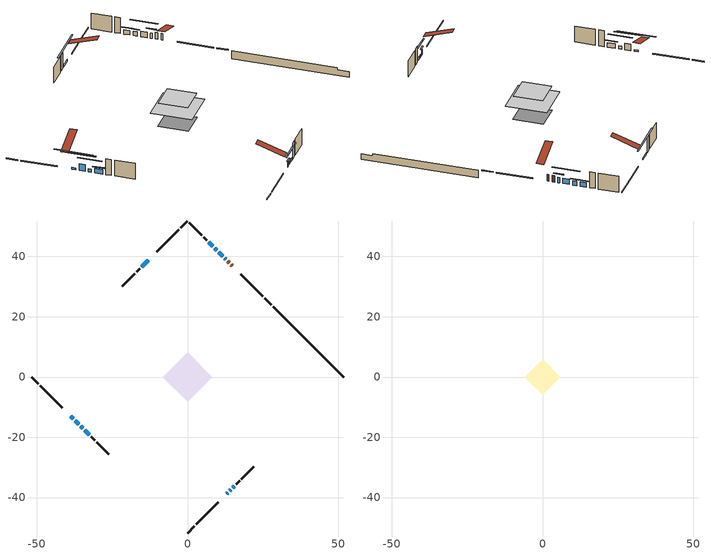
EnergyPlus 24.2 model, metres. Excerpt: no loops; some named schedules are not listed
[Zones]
conditioned space
 floor adiabatic (AdiabaticFloorConstruction): -8.23,0 0,8.23 8.23,0 0,-8.23 z3.05
 floor foundation (Slab1 construction): -5.82,0.22 -0.22,5.82 5.82,-0.22 0.22,-5.82 z-1.77
 wall outside (RimJoist1 construction): 0,-51.78 2.3,-49.49 / -51.78,0 -49.49,-2.3 / 0,51.78 -2.3,49.49 / 27.86,23.92 25.57,26.22 z0.61:0.91
 wall outside (RimJoist2 construction): 2.95,-48.83 10.2,-41.58 / -48.83,-2.95 -41.58,-10.2 / -2.95,48.83 -10.2,41.58 / 24.91,26.87 17.66,34.12 z0.61:0.91
 wall outside (AdiabaticWallConstruction 1): 14.86,36.92 14.51,37.27 / 13.85,37.93 13.37,38.41 z0.61:2.64
 wall outside (AdiabaticWallConstruction): 12.72,39.06 12.37,39.41 z0.61:2.21; 13,-38.78 13.4,-38.38 z0.61:2.14; -38.78,-13 -37.95,-13.83 / -13,38.78 -15.16,36.62 z0.61:1.14; 11.72,40.06 10.42,41.36 z0.61:2.24; 14.05,-37.73 14.4,-37.38 z0.61:1.43; -37.3,-14.49 -36.07,-15.71 z0.61:2.67; -35.42,-16.36 -34.84,-16.94 / 15.05,-36.73 15.52,-36.26 z0.61:1.53; 9.77,42.01 8.98,42.8 / 8.32,43.46 7.1,44.68 / -34.19,-17.6 -32.6,-19.18 z0.61:1.98
 wall outside (Wall1 construction): 16.18,-35.6 17.27,-34.52 / -31.95,-19.84 -30.86,-20.92 / -15.82,35.97 -16.9,34.88 / 6.44,45.34 5.35,46.43 z0.61:5.49
 wall outside (Wall2 construction): 17.92,-33.86 21.96,-29.82 / -30.2,-21.58 -26.16,-25.62 / -17.56,34.22 -21.6,30.18 / 4.7,47.09 0.66,51.12 z0.61:5.49
 wall foundation (FoundationWall1 construction): 28.52,23.26,-1.77 28.52,23.26,0.61 49.46,2.33,0.61 49.46,2.33,-0.07 51.78,0,-0.07 51.78,0,-1.77
 window (WindowConstruction 8): 12.72,39.07 12.38,39.41 z0.61:2.21
 window (WindowConstruction 7): 13,-38.78 13.4,-38.38 z0.61:2.13
 window (WindowConstruction 10): -38.78,-13 -37.95,-13.83 z0.61:1.14
 window (WindowConstruction 11): -13,38.78 -15.16,36.62 z0.61:1.14
 window (WindowConstruction): 11.72,40.06 10.43,41.36 z0.61:2.23
 window (WindowConstruction 9): 14.05,-37.73 14.4,-37.39 z0.61:1.42
 window (WindowConstruction 1): -37.3,-14.49 -36.07,-15.71 z0.61:2.67
 window (WindowConstruction 2): -35.42,-16.36 -34.84,-16.94 z0.61:1.52
 window (WindowConstruction 3): 15.05,-36.73 15.52,-36.26 z0.61:1.52
 window (WindowConstruction 4): 9.77,42.01 8.98,42.8 z0.61:1.98
 window (WindowConstruction 5): 8.32,43.46 7.1,44.68 z0.61:1.98
 window (WindowConstruction 6): -34.18,-17.6 -32.6,-19.18 z0.61:1.98
 door (Door): 14.86,36.92 14.51,37.27 z0.61:2.64
 door (Door 1): 13.85,37.93 13.37,38.41 z0.61:2.64
 ceiling adiabatic (AdiabaticFloorConstruction): 0,-8.23 8.23,0 0,8.23 -8.23,0 z3.05
attic - vented
 floor to conditioned space (Floor1 construction Reversed): -5.82,0 0,5.82 5.82,0 0,-5.82 z5.49
 roof outside (Roof1 construction): 12.35,-39.43,5.49 6.68,-33.77,8.16 5.19,-35.26,8.16 10.85,-40.93,5.49; -39.43,-12.35,5.49 -33.77,-6.68,8.16 -35.26,-5.19,8.16 -40.93,-10.85,5.49; -12.35,39.43,5.49 -6.68,33.77,8.16 -5.19,35.26,8.16 -10.85,40.93,5.49; 15.51,36.27,5.49 9.85,30.6,8.16 11.34,29.11,8.16 17.01,34.77,5.49
shading: 11.51,40.27 13.58,38.2 13.79,38.41 11.72,40.48 z3.43; 13.83,-37.95 12.57,-39.21 12.78,-39.42 14.04,-38.16 z2.74; -34.5,-17.28 -42.23,-9.55 -42.44,-9.76 -34.71,-17.49 z6.02; -18.61,33.17 -9.55,42.23 -9.76,42.44 -18.82,33.38 z6.02; 8.27,43.51 13.88,37.91 14.09,38.12 8.48,43.72 z5.29; 16.55,-35.23 11.9,-39.88 12.11,-40.1 16.76,-35.44 z4.47; -33.92,-17.87 -39.45,-12.33 -39.66,-12.54 -34.13,-18.08 z5.72; -32.68,-19.1 -37.57,-14.21 -37.79,-14.42 -32.9,-19.31 z4.58; 17.68,-34.1 12.9,-38.89 13.11,-39.1 17.89,-34.32 z4.58; 8.55,43.24 10.2,41.58 10.41,41.79 8.76,43.45 z2.59; 6.67,45.11 8.75,43.03 8.96,43.24 6.88,45.33 z2.59; -32.17,-19.61 -34.62,-17.17 -34.83,-17.38 -32.38,-19.82 z2.59
[Building]
Building 1: Terrain=Suburbs
[Site:Location]
Quebec Intl AP_QC: Latitude {deg}=46.8; Longitude {deg}=-71.38; Time Zone {hr}=-5; Elevation {m}=74; Keep Site Location Information=Yes
[Site:GroundTemperature:Shallow]
0.0108218, -2.24938, -2.43038, -1.3578, 2.94801, 7.23376, 10.9493, 13.303, 13.5029, 11.5886, 7.96783, 3.81355
[Site:WaterMainsTemperature]
Calculation Method=Schedule; Temperature Schedule=mains temperature schedule
[Material] Roughness=Rough; Thermal Absorptance=0.9
Name | Thickness {m} | Conductivity {W/m-K} | Density {kg/m3} | Specific Heat {J/kg-K} | Solar Absorptance | Visible Absorptance
asphalt or fiberglass shingles | 0.00635 | 0.162714 | 1121.4 | 1465.45 | 0.4 | 0.4
ceiling loosefill ins | 0.254 | 0.0480833 | 16.02 | 1046.75 | 0.7 | 0.7
ceiling stud and cavity | 0.1397 | 0.078474 | 65.682 | 1177.47 | 0.7 | 0.7
concrete 4.0 in. | 0.1016 | 1.803125 | 2242.8 | 837.4 | 0.7 | 0.7
concrete 8.0 in. | 0.2032 | 1.803125 | 2242.8 | 837.4 | 0.7 | 0.7
door material | 0.04445 | 0.053851 | 512.64 | 1214.23 | 0.7 | 0.7
exterior vertical ins | 0.0536725 | 0.029427 | 32.04 | 1214.23 | 0.7 | 0.7
floor covering | 0.0127 | 0.0433444 | 54.468 | 1339.84 | 0.6 | 0.6
floor rigid ins; wall rigid ins 1 | 0.512978 | 0.029427 | 32.04 | 1214.23 | 0.7 | 0.7
floor stud and cavity | 0.1397 | 1.75129 | 37.0049 | 1207.88 | 0.7 | 0.7
furniture material conditioned space 1 | 0.1524 | 0.115458 | 640.8 | 1214.23 | 0.6 | 0.6
gypsum board | 0.0127 | 0.160291 | 801 | 837.4 | 0.6 | 0.6
gypsum board 1 | 0.0127 | 0.160291 | 801 | 837.4 | 0.7 | 0.7
osb sheathing 0.5 in. | 0.0127 | 0.115458 | 512.64 | 1214.23 | 0.7 | 0.7
osb sheathing 0.75 in. | 0.01905 | 0.115458 | 512.64 | 1214.23 | 0.7 | 0.7
osb sheathing 2.0 in. | 0.0508 | 0.115458 | 512.64 | 1214.23 | 0.7 | 0.7
rim joist rigid ins; wall rigid ins | 0.051816 | 0.029427 | 32.04 | 1214.23 | 0.7 | 0.7
rim joist stud and cavity | 0.0508 | 0.0374393 | 125.044 | 1163.47 | 0.6 | 0.6
rim joist stud and cavity 1 | 0.0508 | 0.0438064 | 125.044 | 1163.47 | 0.6 | 0.6
slab rigid ins | 0.0259096 | 0.029427 | 32.04 | 1214.23 | 0.7 | 0.7
wall stud and cavity | 0.1397 | 0.120028 | 139.0536 | 1170.24 | 0.7 | 0.7
wall stud and cavity 1 | 0.1397 | 0.140175 | 139.0536 | 1170.24 | 0.7 | 0.7
wall stud and cavity 2 | 0.0889 | 0.380278 | 52.3479 | 1209.89 | 0.7 | 0.7
wall stud and cavity 3 | 0.0889 | 0.391764 | 83.0341 | 1211.67 | 0.7 | 0.7
wood siding | 0.0254 | 0.102417 | 544.68 | 1172.36 | 0.4 | 0.4
wood siding 1; wood siding 2; wood siding 3 | 0.0254 | 0.102417 | 544.68 | 1172.36 | 0.7 | 0.7
[WindowMaterial:SimpleGlazingSystem]
Name | U-Factor {W/m2-K} | Solar Heat Gain Coefficient
WindowMaterial | 2.90373 | 0.65
WindowMaterial 1 | 1.80447 | 0.31
WindowMaterial 10 | 3.01842 | 0.49
WindowMaterial 2 | 2.97414 | 0.54
WindowMaterial 3 | 2.989467 | 0.52
WindowMaterial 4 | 2.93382 | 0.6
WindowMaterial 5 | 2.91338 | 0.63
WindowMaterial 6 | 2.99117 | 0.53
WindowMaterial 7 | 2.986628 | 0.61
WindowMaterial 8 | 1.77778 | 0.38
WindowMaterial 9 | 3.03035 | 0.47
[Construction]
AdiabaticFloorConstruction: floor stud and cavity, floor rigid ins, osb sheathing 0.75 in., floor covering
AdiabaticWallConstruction: wood siding 2, wall rigid ins 1, wall stud and cavity 2, gypsum board
AdiabaticWallConstruction 1: wood siding 3, wall rigid ins 1, wall stud and cavity 2, gypsum board
Door; Door 1: door material
Floor1 construction Reversed: gypsum board, ceiling stud and cavity, ceiling loosefill ins
FoundationWall1 construction: concrete 8.0 in., gypsum board 1
furniture construction conditioned space 1: furniture material conditioned space 1
PartitionWallConstruction: gypsum board, wall stud and cavity 3, gypsum board
RimJoist1 construction: wood siding 1, rim joist rigid ins, osb sheathing 2.0 in., rim joist stud and cavity
RimJoist2 construction: wood siding 1, rim joist rigid ins, osb sheathing 2.0 in., rim joist stud and cavity 1
Roof1 construction: asphalt or fiberglass shingles
Slab1 construction: slab rigid ins, concrete 4.0 in.
Wall1 construction: wood siding, wall rigid ins, osb sheathing 0.5 in., wall stud and cavity, gypsum board
Wall2 construction: wood siding, wall rigid ins, osb sheathing 0.5 in., wall stud and cavity 1, gypsum board
WindowConstruction: WindowMaterial
WindowConstruction 1: WindowMaterial 1
WindowConstruction 10: WindowMaterial 9
WindowConstruction 11: WindowMaterial 10
WindowConstruction 2: WindowMaterial 2
WindowConstruction 3: WindowMaterial 3
WindowConstruction 4; WindowConstruction 6: WindowMaterial 4
WindowConstruction 5: WindowMaterial 5
WindowConstruction 7: WindowMaterial 6
WindowConstruction 8: WindowMaterial 7
WindowConstruction 9: WindowMaterial 8
[Zone] Multiplier=1; Part of Total Floor Area=Yes
Name | Volume {m3}
attic - vented | 29.3128
conditioned space | 541.8
[Space]
Name | Zone | Volume {m3}
attic - vented 1 | attic - vented | 29.3128
conditioned space 1 | conditioned space | 541.8
[ZoneInfiltration:EffectiveLeakageArea]
infil attic - vented 1: Zone or Space=attic - vented 1; Schedule=Always On Discrete; Effective Air Leakage Area {cm2}=2497.11; Stack Coefficient=0.000185666; Wind Coefficient=9.20633e-06
[ZoneMixing]
whole house fan mix: Zone or Space=attic - vented; Schedule=Always On Continuous; Design Flow Rate Calculation Method=Flow/Zone; Design Flow Rate {m3/s}=0; Source Zone or Space=conditioned space
[SurfaceProperty:ExposedFoundationPerimeter]
Slab1: Exposed Perimeter Calculation Method=TotalExposedPerimeter; Total Exposed Perimeter {m}=32.9
[InternalMass] Zone or ZoneList=conditioned space; Space or SpaceList=conditioned space 1
Name | Construction | Surface Area {m2}
furniture mass conditioned space 1 | furniture construction conditioned space 1 | 81.1601
partition wall mass | PartitionWallConstruction | 202.9
[Lights]
interior lighting: Zone or ZoneList or Space or SpaceList=conditioned space 1; Schedule=interior lighting schedule; Design Level Calculation Method=LightingLevel; Lighting Level {W}=343.2; Return Air Fraction=0; Fraction Radiant=0.6; Fraction Visible=0.2; Fraction Replaceable=1
[People]
occupants: Zone or ZoneList or Space or SpaceList=conditioned space 1; Number of People Schedule=occupants schedule; Number of People Calculation Method=People; Number of People=3; Fraction Radiant=0.314171; Sensible Heat Fraction=0.56303; Activity Level Schedule=occupants activity schedule; Carbon Dioxide Generation Rate {m3/s-W}=0; Enable ASHRAE 55 Comfort Warnings=No; Mean Radiant Temperature Calculation Type=EnclosureAveraged
[ElectricEquipment] Zone or ZoneList or Space or SpaceList=conditioned space 1; Design Level Calculation Method=EquipmentLevel
Name | Schedule | Design Level {W} | Fraction Latent | Fraction Radiant | Fraction Lost
clothes dryer | clothes dryer schedule | 140.772 | 0.015 | 0.081 | 0.85
clothes washer | clothes washer schedule | 32.1985 | 0.03 | 0.162 | 0.7
cooking range | cooking range schedule | 215.147 | 0.08 | 0.432 | 0.2
dishwasher | dishwasher schedule | 66.8632 | 0.3 | 0.18 | 0.4
fridge | fridge schedule | 72.9452 | 0 | 0.6 | 0
mech vent bath fan 0 | mech vent bath fan 0 schedule | 25.1 | 0 | 0 | 1
mech vent bath fan 1 | mech vent bath fan 1 schedule | 25.1 | 0 | 0 | 1
mech vent house fan | mech vent house fan schedule | 19.9167 | 0 | 0 | 0.5
mech vent house fan cfis | mech vent house fan cfis schedule | 0 | 0 | 0 | 0
mech vent range fan 0 | mech vent range fan 0 schedule | 57 | 0 | 0 | 1
misc plug loads | misc plug loads schedule | 494.7 | 0.045 | 0.513 | 0.1
whole house fan | Always On Discrete | 0 | 0 | 0 | 1
[OtherEquipment] Zone or ZoneList or Space or SpaceList=conditioned space 1; Design Level Calculation Method=EquipmentLevel
Name | Fuel Type | Schedule | Design Level {W} | Fraction Latent | Fraction Radiant | Fraction Lost
clothes dryer 1 | Electricity | clothes dryer schedule | 0 | 0.015 | 0.081 | 0.85
cooking range 1 | Electricity | cooking range schedule | 0 | 0.08 | 0.432 | 0.2
general water use latent | None | general water use schedule | 62.594 | 1 | 0 | 0
general water use sensible | None | general water use schedule | -61.6891 | 0 | 0.6 | 0
mech vent house fan latent load | None | Always On Discrete | 0 | 1 | 0 | 0
mech vent house fan sensible load | None | Always On Discrete | 0 | 0 | 0 | 0
water heater energy adjustment1 | Electricity | Always On Discrete | 0.01 | 0 | 0 | 1
[ZoneInfiltration:DesignFlowRate] Zone or ZoneList or Space or SpaceList=conditioned space 1; Schedule=Always On Discrete; Design Flow Rate Calculation Method=Flow/Zone; Design Flow Rate {m3/s}=0
infil flow; natural vent flow; whole house fan flow
[ZoneControl:Thermostat]
conditioned space Thermostat: Zone or ZoneList=conditioned space; Control Type Schedule=conditioned space Thermostat Schedule; Control 1=conditioned space temperature setpoint; Temperature Difference Between Cutout And Setpoint {deltaC}=0
[ThermostatSetpoint:DualSetpoint]
conditioned space temperature setpoint: Heating Setpoint Temperature Schedule=heating setpoint; Cooling Setpoint Temperature Schedule=cooling setpoint
[Zone equipment]
conditioned space: electric baseboard
[Foundation:Kiva]
Foundation Kiva 1: Initial Indoor Air Temperature {C}=18; Wall Height Above Grade {m}=0.609996; Wall Depth Below Slab {m}=0.2032; Custom Block Material Name 1=exterior vertical ins; Custom Block Depth 1 {m}=2.38; Custom Block X Position 1 {m}=0.2159; Custom Block Z Position 1 {m}=0
[Foundation:Kiva:Settings]
Soil Conductivity {W/m-K}=0.849921; Soil Density {kg/m3}=1842.3; Soil Specific Heat {J/kg-K}=418.7; Ground Solar Absorptivity=0.9; Ground Thermal Absorptivity=0.9; Ground Surface Roughness {m}=0.03; Far-Field Width {m}=40; Deep-Ground Boundary Condition=ZeroFlux; Deep-Ground Depth {m}=40; Minimum Cell Dimension {m}=0.2; Maximum Cell Growth Coefficient=3; Simulation Timestep=Timestep
[Exterior:Lights]
exterior lighting: Schedule=exterior lighting schedule; Design Level {W}=75.6
[EnergyManagementSystem:Sensor] Output:Variable or Output:Meter Index Key=conditioned space
Name | Output:Variable or Output:Meter
conditioned_space_clg_unmet_s | Zone Cooling Setpoint Not Met Time
conditioned_space_htg_unmet_s | Zone Heating Setpoint Not Met Time
fridge_tin_s; tin_s; tin_s_1 | Zone Mean Air Temperature
tout_s | Zone Outdoor Air Drybulb Temperature
win_s | Zone Air Humidity Ratio
[Schedule:Constant]
Name | Hourly Value
Always On Continuous; mech vent house fan schedule; mech vent house fan cfis schedule; Always On Discrete | 1
occupants activity schedule | 117.228
fridge schedule | 0
[Schedule:Week:Daily]
interior lighting schedule Week Rule - Jan1-Jan27: interior lighting schedule day, interior lighting schedule day, interior lighting schedule day, interior lighting schedule day, interior lighting schedule day, interior lighting schedule day, interior lighting schedule day, interior lighting schedule default day, interior lighting schedule default day, interior lighting schedule default day, interior lighting schedule default day, interior lighting schedule default day
interior lighting schedule Week Rule - Jan28-Feb3: interior lighting schedule day, interior lighting schedule day, interior lighting schedule day, interior lighting schedule day, interior lighting schedule day 1, interior lighting schedule day 1, interior lighting schedule day 1, interior lighting schedule default day, interior lighting schedule default day, interior lighting schedule default day, interior lighting schedule default day, interior lighting schedule default day
interior lighting schedule Week Rule - Feb4-Feb24: interior lighting schedule day 1, interior lighting schedule day 1, interior lighting schedule day 1, interior lighting schedule day 1, interior lighting schedule day 1, interior lighting schedule day 1, interior lighting schedule day 1, interior lighting schedule default day, interior lighting schedule default day, interior lighting schedule default day, interior lighting schedule default day, interior lighting schedule default day
interior lighting schedule Week Rule - Feb25-Mar3: interior lighting schedule day 1, interior lighting schedule day 1, interior lighting schedule day 1, interior lighting schedule day 1, interior lighting schedule day 2, interior lighting schedule day 2, interior lighting schedule day 2, interior lighting schedule default day, interior lighting schedule default day, interior lighting schedule default day, interior lighting schedule default day, interior lighting schedule default day
interior lighting schedule Week Rule - Mar4-Mar31: interior lighting schedule day 2, interior lighting schedule day 2, interior lighting schedule day 2, interior lighting schedule day 2, interior lighting schedule day 2, interior lighting schedule day 2, interior lighting schedule day 2, interior lighting schedule default day, interior lighting schedule default day, interior lighting schedule default day, interior lighting schedule default day, interior lighting schedule default day
interior lighting schedule Week Rule - Apr1-Apr28: interior lighting schedule day 3, interior lighting schedule day 3, interior lighting schedule day 3, interior lighting schedule day 3, interior lighting schedule day 3, interior lighting schedule day 3, interior lighting schedule day 3, interior lighting schedule default day, interior lighting schedule default day, interior lighting schedule default day, interior lighting schedule default day, interior lighting schedule default day
interior lighting schedule Week Rule - Apr29-May5: interior lighting schedule day 3, interior lighting schedule day 3, interior lighting schedule day 4, interior lighting schedule day 4, interior lighting schedule day 4, interior lighting schedule day 4, interior lighting schedule day 4, interior lighting schedule default day, interior lighting schedule default day, interior lighting schedule default day, interior lighting schedule default day, interior lighting schedule default day
interior lighting schedule Week Rule - May6-May26: interior lighting schedule day 4, interior lighting schedule day 4, interior lighting schedule day 4, interior lighting schedule day 4, interior lighting schedule day 4, interior lighting schedule day 4, interior lighting schedule day 4, interior lighting schedule default day, interior lighting schedule default day, interior lighting schedule default day, interior lighting schedule default day, interior lighting schedule default day
interior lighting schedule Week Rule - May27-Jun2: interior lighting schedule day 4, interior lighting schedule day 4, interior lighting schedule day 4, interior lighting schedule day 4, interior lighting schedule day 4, interior lighting schedule day 5, interior lighting schedule day 5, interior lighting schedule default day, interior lighting schedule default day, interior lighting schedule default day, interior lighting schedule default day, interior lighting schedule default day
interior lighting schedule Week Rule - Jun3-Jun30: interior lighting schedule day 5, interior lighting schedule day 5, interior lighting schedule day 5, interior lighting schedule day 5, interior lighting schedule day 5, interior lighting schedule day 5, interior lighting schedule day 5, interior lighting schedule default day, interior lighting schedule default day, interior lighting schedule default day, interior lighting schedule default day, interior lighting schedule default day
interior lighting schedule Week Rule - Jul1-Jul28: interior lighting schedule day 6, interior lighting schedule day 6, interior lighting schedule day 6, interior lighting schedule day 6, interior lighting schedule day 6, interior lighting schedule day 6, interior lighting schedule day 6, interior lighting schedule default day, interior lighting schedule default day, interior lighting schedule default day, interior lighting schedule default day, interior lighting schedule default day
interior lighting schedule Week Rule - Jul29-Aug4: interior lighting schedule day 6, interior lighting schedule day 6, interior lighting schedule day 6, interior lighting schedule day 7, interior lighting schedule day 7, interior lighting schedule day 7, interior lighting schedule day 7, interior lighting schedule default day, interior lighting schedule default day, interior lighting schedule default day, interior lighting schedule default day, interior lighting schedule default day
interior lighting schedule Week Rule - Aug5-Aug25: interior lighting schedule day 7, interior lighting schedule day 7, interior lighting schedule day 7, interior lighting schedule day 7, interior lighting schedule day 7, interior lighting schedule day 7, interior lighting schedule day 7, interior lighting schedule default day, interior lighting schedule default day, interior lighting schedule default day, interior lighting schedule default day, interior lighting schedule default day
interior lighting schedule Week Rule - Aug26-Sep1: interior lighting schedule day 7, interior lighting schedule day 7, interior lighting schedule day 7, interior lighting schedule day 7, interior lighting schedule day 7, interior lighting schedule day 7, interior lighting schedule day 8, interior lighting schedule default day, interior lighting schedule default day, interior lighting schedule default day, interior lighting schedule default day, interior lighting schedule default day
interior lighting schedule Week Rule - Sep2-Sep29: interior lighting schedule day 8, interior lighting schedule day 8, interior lighting schedule day 8, interior lighting schedule day 8, interior lighting schedule day 8, interior lighting schedule day 8, interior lighting schedule day 8, interior lighting schedule default day, interior lighting schedule default day, interior lighting schedule default day, interior lighting schedule default day, interior lighting schedule default day
interior lighting schedule Week Rule - Sep30-Oct6: interior lighting schedule day 8, interior lighting schedule day 9, interior lighting schedule day 9, interior lighting schedule day 9, interior lighting schedule day 9, interior lighting schedule day 9, interior lighting schedule day 9, interior lighting schedule default day, interior lighting schedule default day, interior lighting schedule default day, interior lighting schedule default day, interior lighting schedule default day
interior lighting schedule Week Rule - Oct7-Oct27: interior lighting schedule day 9, interior lighting schedule day 9, interior lighting schedule day 9, interior lighting schedule day 9, interior lighting schedule day 9, interior lighting schedule day 9, interior lighting schedule day 9, interior lighting schedule default day, interior lighting schedule default day, interior lighting schedule default day, interior lighting schedule default day, interior lighting schedule default day
interior lighting schedule Week Rule - Oct28-Nov3: interior lighting schedule day 9, interior lighting schedule day 9, interior lighting schedule day 9, interior lighting schedule day 9, interior lighting schedule day 10, interior lighting schedule day 10, interior lighting schedule day 10, interior lighting schedule default day, interior lighting schedule default day, interior lighting schedule default day, interior lighting schedule default day, interior lighting schedule default day
interior lighting schedule Week Rule - Nov4-Nov24: interior lighting schedule day 10, interior lighting schedule day 10, interior lighting schedule day 10, interior lighting schedule day 10, interior lighting schedule day 10, interior lighting schedule day 10, interior lighting schedule day 10, interior lighting schedule default day, interior lighting schedule default day, interior lighting schedule default day, interior lighting schedule default day, interior lighting schedule default day
interior lighting schedule Week Rule - Nov25-Dec1: interior lighting schedule day 10, interior lighting schedule day 10, interior lighting schedule day 10, interior lighting schedule day 10, interior lighting schedule day 10, interior lighting schedule day 10, interior lighting schedule day 11, interior lighting schedule default day, interior lighting schedule default day, interior lighting schedule default day, interior lighting schedule default day, interior lighting schedule default day
interior lighting schedule Week Rule - Dec2-Dec31: interior lighting schedule day 11, interior lighting schedule day 11, interior lighting schedule day 11, interior lighting schedule day 11, interior lighting schedule day 11, interior lighting schedule day 11, interior lighting schedule day 11, interior lighting schedule default day, interior lighting schedule default day, interior lighting schedule default day, interior lighting schedule default day, interior lighting schedule default day
occupants schedule Week Rule - Jan1-Dec31: occupants schedule day, occupants schedule day, occupants schedule day, occupants schedule day, occupants schedule day, occupants schedule day, occupants schedule day, occupants schedule default day, occupants schedule default day, occupants schedule default day, occupants schedule default day, occupants schedule default day
clothes dryer schedule Week Rule - Jan1-Dec31: clothes dryer schedule day, clothes dryer schedule day, clothes dryer schedule day, clothes dryer schedule day, clothes dryer schedule day, clothes dryer schedule day, clothes dryer schedule day, clothes dryer schedule default day, clothes dryer schedule default day, clothes dryer schedule default day, clothes dryer schedule default day, clothes dryer schedule default day
clothes washer schedule Week Rule - Jan1-Dec31: clothes washer schedule day, clothes washer schedule day, clothes washer schedule day, clothes washer schedule day, clothes washer schedule day, clothes washer schedule day, clothes washer schedule day, clothes washer schedule default day, clothes washer schedule default day, clothes washer schedule default day, clothes washer schedule default day, clothes washer schedule default day
cooking range schedule Week Rule - Jan1-Dec31: cooking range schedule day, cooking range schedule day, cooking range schedule day, cooking range schedule day, cooking range schedule day, cooking range schedule day, cooking range schedule day, cooking range schedule default day, cooking range schedule default day, cooking range schedule default day, cooking range schedule default day, cooking range schedule default day
dishwasher schedule Week Rule - Jan1-Dec31: dishwasher schedule day, dishwasher schedule day, dishwasher schedule day, dishwasher schedule day, dishwasher schedule day, dishwasher schedule day, dishwasher schedule day, dishwasher schedule default day, dishwasher schedule default day, dishwasher schedule default day, dishwasher schedule default day, dishwasher schedule default day
mech vent bath fan 0 schedule Week Rule - Jan1-Dec31: mech vent bath fan 0 schedule day, mech vent bath fan 0 schedule day, mech vent bath fan 0 schedule day, mech vent bath fan 0 schedule day, mech vent bath fan 0 schedule day, mech vent bath fan 0 schedule day, mech vent bath fan 0 schedule day, mech vent bath fan 0 schedule default day, mech vent bath fan 0 schedule default day, mech vent bath fan 0 schedule default day, mech vent bath fan 0 schedule default day, mech vent bath fan 0 schedule default day
mech vent bath fan 1 schedule Week Rule - Jan1-Dec31: mech vent bath fan 1 schedule day, mech vent bath fan 1 schedule day, mech vent bath fan 1 schedule day, mech vent bath fan 1 schedule day, mech vent bath fan 1 schedule day, mech vent bath fan 1 schedule day, mech vent bath fan 1 schedule day, mech vent bath fan 1 schedule default day, mech vent bath fan 1 schedule default day, mech vent bath fan 1 schedule default day, mech vent bath fan 1 schedule default day, mech vent bath fan 1 schedule default day
mech vent range fan 0 schedule Week Rule - Jan1-Dec31: mech vent range fan 0 schedule day, mech vent range fan 0 schedule day, mech vent range fan 0 schedule day, mech vent range fan 0 schedule day, mech vent range fan 0 schedule day, mech vent range fan 0 schedule day, mech vent range fan 0 schedule day, mech vent range fan 0 schedule default day, mech vent range fan 0 schedule default day, mech vent range fan 0 schedule default day, mech vent range fan 0 schedule default day, mech vent range fan 0 schedule default day
misc plug loads schedule Week Rule - Jan1-Dec31: misc plug loads schedule day, misc plug loads schedule day, misc plug loads schedule day, misc plug loads schedule day, misc plug loads schedule day, misc plug loads schedule day, misc plug loads schedule day, misc plug loads schedule default day, misc plug loads schedule default day, misc plug loads schedule default day, misc plug loads schedule default day, misc plug loads schedule default day
general water use schedule Week Rule - Jan1-Dec31: general water use schedule day, general water use schedule day, general water use schedule day, general water use schedule day, general water use schedule day, general water use schedule day, general water use schedule day, general water use schedule default day, general water use schedule default day, general water use schedule default day, general water use schedule default day, general water use schedule default day
exterior lighting schedule Week Rule - Jan1-Jan27: exterior lighting schedule day, exterior lighting schedule day, exterior lighting schedule day, exterior lighting schedule day, exterior lighting schedule day, exterior lighting schedule day, exterior lighting schedule day, exterior lighting schedule default day, exterior lighting schedule default day, exterior lighting schedule default day, exterior lighting schedule default day, exterior lighting schedule default day
exterior lighting schedule Week Rule - Jan28-Feb3: exterior lighting schedule day, exterior lighting schedule day, exterior lighting schedule day, exterior lighting schedule day, exterior lighting schedule day 1, exterior lighting schedule day 1, exterior lighting schedule day 1, exterior lighting schedule default day, exterior lighting schedule default day, exterior lighting schedule default day, exterior lighting schedule default day, exterior lighting schedule default day
exterior lighting schedule Week Rule - Feb4-Feb24: exterior lighting schedule day 1, exterior lighting schedule day 1, exterior lighting schedule day 1, exterior lighting schedule day 1, exterior lighting schedule day 1, exterior lighting schedule day 1, exterior lighting schedule day 1, exterior lighting schedule default day, exterior lighting schedule default day, exterior lighting schedule default day, exterior lighting schedule default day, exterior lighting schedule default day
exterior lighting schedule Week Rule - Feb25-Mar3: exterior lighting schedule day 1, exterior lighting schedule day 1, exterior lighting schedule day 1, exterior lighting schedule day 1, exterior lighting schedule day 2, exterior lighting schedule day 2, exterior lighting schedule day 2, exterior lighting schedule default day, exterior lighting schedule default day, exterior lighting schedule default day, exterior lighting schedule default day, exterior lighting schedule default day
exterior lighting schedule Week Rule - Mar4-Mar31: exterior lighting schedule day 2, exterior lighting schedule day 2, exterior lighting schedule day 2, exterior lighting schedule day 2, exterior lighting schedule day 2, exterior lighting schedule day 2, exterior lighting schedule day 2, exterior lighting schedule default day, exterior lighting schedule default day, exterior lighting schedule default day, exterior lighting schedule default day, exterior lighting schedule default day
exterior lighting schedule Week Rule - Apr1-Apr28: exterior lighting schedule day 3, exterior lighting schedule day 3, exterior lighting schedule day 3, exterior lighting schedule day 3, exterior lighting schedule day 3, exterior lighting schedule day 3, exterior lighting schedule day 3, exterior lighting schedule default day, exterior lighting schedule default day, exterior lighting schedule default day, exterior lighting schedule default day, exterior lighting schedule default day
exterior lighting schedule Week Rule - Apr29-May5: exterior lighting schedule day 3, exterior lighting schedule day 3, exterior lighting schedule day 4, exterior lighting schedule day 4, exterior lighting schedule day 4, exterior lighting schedule day 4, exterior lighting schedule day 4, exterior lighting schedule default day, exterior lighting schedule default day, exterior lighting schedule default day, exterior lighting schedule default day, exterior lighting schedule default day
exterior lighting schedule Week Rule - May6-May26: exterior lighting schedule day 4, exterior lighting schedule day 4, exterior lighting schedule day 4, exterior lighting schedule day 4, exterior lighting schedule day 4, exterior lighting schedule day 4, exterior lighting schedule day 4, exterior lighting schedule default day, exterior lighting schedule default day, exterior lighting schedule default day, exterior lighting schedule default day, exterior lighting schedule default day
exterior lighting schedule Week Rule - May27-Jun2: exterior lighting schedule day 4, exterior lighting schedule day 4, exterior lighting schedule day 4, exterior lighting schedule day 4, exterior lighting schedule day 4, exterior lighting schedule day 5, exterior lighting schedule day 5, exterior lighting schedule default day, exterior lighting schedule default day, exterior lighting schedule default day, exterior lighting schedule default day, exterior lighting schedule default day
exterior lighting schedule Week Rule - Jun3-Jun30: exterior lighting schedule day 5, exterior lighting schedule day 5, exterior lighting schedule day 5, exterior lighting schedule day 5, exterior lighting schedule day 5, exterior lighting schedule day 5, exterior lighting schedule day 5, exterior lighting schedule default day, exterior lighting schedule default day, exterior lighting schedule default day, exterior lighting schedule default day, exterior lighting schedule default day
exterior lighting schedule Week Rule - Jul1-Jul28: exterior lighting schedule day 6, exterior lighting schedule day 6, exterior lighting schedule day 6, exterior lighting schedule day 6, exterior lighting schedule day 6, exterior lighting schedule day 6, exterior lighting schedule day 6, exterior lighting schedule default day, exterior lighting schedule default day, exterior lighting schedule default day, exterior lighting schedule default day, exterior lighting schedule default day
exterior lighting schedule Week Rule - Jul29-Aug4: exterior lighting schedule day 6, exterior lighting schedule day 6, exterior lighting schedule day 6, exterior lighting schedule day 7, exterior lighting schedule day 7, exterior lighting schedule day 7, exterior lighting schedule day 7, exterior lighting schedule default day, exterior lighting schedule default day, exterior lighting schedule default day, exterior lighting schedule default day, exterior lighting schedule default day
exterior lighting schedule Week Rule - Aug5-Aug25: exterior lighting schedule day 7, exterior lighting schedule day 7, exterior lighting schedule day 7, exterior lighting schedule day 7, exterior lighting schedule day 7, exterior lighting schedule day 7, exterior lighting schedule day 7, exterior lighting schedule default day, exterior lighting schedule default day, exterior lighting schedule default day, exterior lighting schedule default day, exterior lighting schedule default day
exterior lighting schedule Week Rule - Aug26-Sep1: exterior lighting schedule day 7, exterior lighting schedule day 7, exterior lighting schedule day 7, exterior lighting schedule day 7, exterior lighting schedule day 7, exterior lighting schedule day 7, exterior lighting schedule day 8, exterior lighting schedule default day, exterior lighting schedule default day, exterior lighting schedule default day, exterior lighting schedule default day, exterior lighting schedule default day
[Schedule:Year]
interior lighting schedule: interior lighting schedule Week Rule - Jan1-Jan27, 1, 1, 1, 27, interior lighting schedule Week Rule - Jan28-Feb3, 1, 28, 2, 3, interior lighting schedule Week Rule - Feb4-Feb24, 2, 4, 2, 24, interior lighting schedule Week Rule - Feb25-Mar3, 2, 25, 3, 3, interior lighting schedule Week Rule - Mar4-Mar31, 3, 4, 3, 31, interior lighting schedule Week Rule - Apr1-Apr28, 4, 1, 4, 28, interior lighting schedule Week Rule - Apr29-May5, 4, 29, 5, 5, interior lighting schedule Week Rule - May6-May26, 5, 6, 5, 26, interior lighting schedule Week Rule - May27-Jun2, 5, 27, 6, 2, interior lighting schedule Week Rule - Jun3-Jun30, 6, 3, 6, 30, interior lighting schedule Week Rule - Jul1-Jul28, 7, 1, 7, 28, interior lighting schedule Week Rule - Jul29-Aug4, 7, 29, 8, 4, interior lighting schedule Week Rule - Aug5-Aug25, 8, 5, 8, 25, interior lighting schedule Week Rule - Aug26-Sep1, 8, 26, 9, 1, interior lighting schedule Week Rule - Sep2-Sep29, 9, 2, 9, 29, interior lighting schedule Week Rule - Sep30-Oct6, 9, 30, 10, 6, interior lighting schedule Week Rule - Oct7-Oct27, 10, 7, 10, 27, interior lighting schedule Week Rule - Oct28-Nov3, 10, 28, 11, 3, interior lighting schedule Week Rule - Nov4-Nov24, 11, 4, 11, 24, interior lighting schedule Week Rule - Nov25-Dec1, 11, 25, 12, 1, interior lighting schedule Week Rule - Dec2-Dec31, 12, 2, 12, 31
occupants schedule: occupants schedule Week Rule - Jan1-Dec31, 1, 1, 12, 31
clothes dryer schedule: clothes dryer schedule Week Rule - Jan1-Dec31, 1, 1, 12, 31
clothes washer schedule: clothes washer schedule Week Rule - Jan1-Dec31, 1, 1, 12, 31
cooking range schedule: cooking range schedule Week Rule - Jan1-Dec31, 1, 1, 12, 31
dishwasher schedule: dishwasher schedule Week Rule - Jan1-Dec31, 1, 1, 12, 31
mech vent bath fan 0 schedule: mech vent bath fan 0 schedule Week Rule - Jan1-Dec31, 1, 1, 12, 31
mech vent bath fan 1 schedule: mech vent bath fan 1 schedule Week Rule - Jan1-Dec31, 1, 1, 12, 31
mech vent range fan 0 schedule: mech vent range fan 0 schedule Week Rule - Jan1-Dec31, 1, 1, 12, 31
misc plug loads schedule: misc plug loads schedule Week Rule - Jan1-Dec31, 1, 1, 12, 31
general water use schedule: general water use schedule Week Rule - Jan1-Dec31, 1, 1, 12, 31
exterior lighting schedule: exterior lighting schedule Week Rule - Jan1-Jan27, 1, 1, 1, 27, exterior lighting schedule Week Rule - Jan28-Feb3, 1, 28, 2, 3, exterior lighting schedule Week Rule - Feb4-Feb24, 2, 4, 2, 24, exterior lighting schedule Week Rule - Feb25-Mar3, 2, 25, 3, 3, exterior lighting schedule Week Rule - Mar4-Mar31, 3, 4, 3, 31, exterior lighting schedule Week Rule - Apr1-Apr28, 4, 1, 4, 28, exterior lighting schedule Week Rule - Apr29-May5, 4, 29, 5, 5, exterior lighting schedule Week Rule - May6-May26, 5, 6, 5, 26, exterior lighting schedule Week Rule - May27-Jun2, 5, 27, 6, 2, exterior lighting schedule Week Rule - Jun3-Jun30, 6, 3, 6, 30, exterior lighting schedule Week Rule - Jul1-Jul28, 7, 1, 7, 28, exterior lighting schedule Week Rule - Jul29-Aug4, 7, 29, 8, 4, exterior lighting schedule Week Rule - Aug5-Aug25, 8, 5, 8, 25, exterior lighting schedule Week Rule - Aug26-Sep1, 8, 26, 9, 1, exterior lighting schedule Week Rule - Sep2-Sep29, 9, 2, 9, 29, exterior lighting schedule Week Rule - Sep30-Oct6, 9, 30, 10, 6, exterior lighting schedule Week Rule - Oct7-Oct27, 10, 7, 10, 27, exterior lighting schedule Week Rule - Oct28-Nov3, 10, 28, 11, 3, exterior lighting schedule Week Rule - Nov4-Nov24, 11, 4, 11, 24, exterior lighting schedule Week Rule - Nov25-Dec1, 11, 25, 12, 1, exterior lighting schedule Week Rule - Dec2-Dec31, 12, 2, 12, 31
[Schedule:Compact]
conditioned space Thermostat Schedule: Through: 12/31, For: AllDays, Until: 24:00, 4
mains temperature schedule: Through: 01/01, For: AllDays, Until: 24:00, 5.175, Through: 01/02, For: AllDays, Until: 24:00, 5.10167, Through: 01/03, For: AllDays, Until: 24:00, 5.02889, Through: 01/04, For: AllDays, Until: 24:00, 4.95778, Through: 01/05, For: AllDays, Until: 24:00, 4.88778, Through: 01/06, For: AllDays, Until: 24:00, 4.81833, Through: 01/07, For: AllDays, Until: 24:00, 4.75056, Through: 01/08, For: AllDays, Until: 24:00, 4.68389, Through: 01/09, For: AllDays, Until: 24:00, 4.61833, Through: 01/10, For: AllDays, Until: 24:00, 4.55389, Through: 01/11, For: AllDays, Until: 24:00, 4.49056, Through: 01/12, For: AllDays, Until: 24:00, 4.42889, Through: 01/13, For: AllDays, Until: 24:00, 4.36778, Through: 01/14, For: AllDays, Until: 24:00, 4.30889, Through: 01/15, For: AllDays, Until: 24:00, 4.25056, Through: 01/16, For: AllDays, Until: 24:00, 4.19389, Through: 01/17, For: AllDays, Until: 24:00, 4.13833, Through: 01/18, For: AllDays, Until: 24:00, 4.08444, Through: 01/19, For: AllDays, Until: 24:00, 4.03167, Through: 01/20, For: AllDays, Until: 24:00, 3.98056, Through: 01/21, For: AllDays, Until: 24:00, 3.93056, Through: 01/22, For: AllDays, Until: 24:00, 3.88222, Through: 01/23, For: AllDays, Until: 24:00, 3.835, Through: 01/24, For: AllDays, Until: 24:00, 3.78944, Through: 01/25, For: AllDays, Until: 24:00, 3.74556, Through: 01/26, For: AllDays, Until: 24:00, 3.70278, Through: 01/27, For: AllDays, Until: 24:00, 3.66167, Through: 01/28, For: AllDays, Until: 24:00, 3.62167, Through: 01/29, For: AllDays, Until: 24:00, 3.58389, Through: 01/30, For: AllDays, Until: 24:00, 3.54722, Through: 01/31, For: AllDays, Until: 24:00, 3.51167, Through: 02/01, For: AllDays, Until: 24:00, 3.47833, Through: 02/02, For: AllDays, Until: 24:00, 3.44611, Through: 02/03, For: AllDays, Until: 24:00, 3.41556, Through: 02/04, For: AllDays, Until: 24:00, 3.38667, Through: 02/05, For: AllDays, Until: 24:00, 3.35944, Through: 02/06, For: AllDays, Until: 24:00, 3.33389, Through: 02/07, For: AllDays, Until: 24:00, 3.30944, Through: 02/08, For: AllDays, Until: 24:00, 3.28667, Through: 02/09, For: AllDays, Until: 24:00, 3.26611, Through: 02/10, For: AllDays, Until: 24:00, 3.24667, Through: 02/11, For: AllDays, Until: 24:00, 3.22889, Through: 02/12, For: AllDays, Until: 24:00, 3.21278, Through: 02/13, For: AllDays, Until: 24:00, 3.19833, Through: 02/14, For: AllDays, Until: 24:00, 3.18556, Through: 02/15, For: AllDays, Until: 24:00, 3.17389, Through: 02/16, For: AllDays, Until: 24:00, 3.16444, Through: 02/17, For: AllDays, Until: 24:00, 3.15667, Through: 02/18, For: AllDays, Until: 24:00, 3.15056, Through: 02/19, For: AllDays, Until: 24:00, 3.14556, Through: 02/20, For: AllDays, Until: 24:00, 3.14278, Through: 02/21, For: AllDays, Until: 24:00, 3.14111, Through: 02/22, For: AllDays, Until: 24:00, 3.14167, Through: 02/23, For: AllDays, Until: 24:00, 3.14333, Through: 02/24, For: AllDays, Until: 24:00, 3.14722, Through: 02/25, For: AllDays, Until: 24:00, 3.15222, Through: 02/26, For: AllDays, Until: 24:00, 3.15944, Through: 02/27, For: AllDays, Until: 24:00, 3.16778, Through: 02/28, For: AllDays, Until: 24:00, 3.17778, Through: 03/01, For: AllDays, Until: 24:00, 3.18944, Through: 03/02, For: AllDays, Until: 24:00, 3.20333, Through: 03/03, For: AllDays, Until: 24:00, 3.21833, Through: 03/04, For: AllDays, Until: 24:00, 3.235, Through: 03/05, For: AllDays, Until: 24:00, 3.25333, Through: 03/06, For: AllDays, Until: 24:00, 3.27333, Through: 03/07, For: AllDays, Until: 24:00, 3.29444, Through: 03/08, For: AllDays, Until: 24:00, 3.31778, Through: 03/09, For: AllDays, Until: 24:00, 3.34222, Through: 03/10, For: AllDays, Until: 24:00, 3.36889, Through: 03/11, For: AllDays, Until: 24:00, 3.39667, Through: 03/12, For: AllDays, Until: 24:00, 3.42611, Through: 03/13, For: AllDays, Until: 24:00, 3.45722, Through: 03/14, For: AllDays, Until: 24:00, 3.49, Through: 03/15, For: AllDays, Until: 24:00, 3.52389, Through: 03/16, For: AllDays, Until: 24:00, 3.55944, Through: 03/17, For: AllDays, Until: 24:00, 3.59667, Through: 03/18, For: AllDays, Until: 24:00, 3.63556, Through: 03/19, For: AllDays, Until: 24:00, 3.67556, Through: 03/20, For: AllDays, Until: 24:00, 3.71722, Through: 03/21, For: AllDays, Until: 24:00, 3.76056, Through: 03/22, For: AllDays, Until: 24:00, 3.80556, Through: 03/23, For: AllDays, Until: 24:00, 3.85111, Through: 03/24, For: AllDays, Until: 24:00, 3.89889, Through: 03/25, For: AllDays, Until: 24:00, 3.94778, Through: 03/26, For: AllDays, Until: 24:00, 3.99833, Through: 03/27, For: AllDays, Until: 24:00, 4.05, Through: 03/28, For: AllDays, Until: 24:00, 4.10333, Through: 03/29, For: AllDays, Until: 24:00, 4.15778, Through: 03/30, For: AllDays, Until: 24:00, 4.21333, Through: 03/31, For: AllDays, Until: 24:00, 4.27056, Through: 04/01, For: AllDays, Until: 24:00, 4.32944, Through: 04/02, For: AllDays, Until: 24:00, 4.38889, Through: 04/03, For: AllDays, Until: 24:00, 4.45, Through: 04/04, For: AllDays, Until: 24:00, 4.51222, Through: 04/05, For: AllDays, Until: 24:00, 4.57611, Through: 04/06, For: AllDays, Until: 24:00, 4.64056, Through: 04/07, For: AllDays, Until: 24:00, 4.70667, Through: 04/08, For: AllDays, Until: 24:00, 4.77389, Through: 04/09, For: AllDays, Until: 24:00, 4.84222, Through: 04/10, For: AllDays, Until: 24:00, 4.91167, Through: 04/11, For: AllDays, Until: 24:00, 4.98278, Through: 04/12, For: AllDays, Until: 24:00, 5.05444, Through: 04/13, For: AllDays, Until: 24:00, 5.12722, Through: 04/14, For: AllDays, Until: 24:00, 5.20111, Through: 04/15, For: AllDays, Until: 24:00, 5.27611, Through: 04/16, For: AllDays, Until: 24:00, 5.35167, Through: 04/17, For: AllDays, Until: 24:00, 5.42889, Through: 04/18, For: AllDays, Until: 24:00, 5.50667, Through: 04/19, For: AllDays, Until: 24:00, 5.58556, Through: 04/20, For: AllDays, Until: 24:00, 5.665, Through: 04/21, For: AllDays, Until: 24:00, 5.74611, Through: 04/22, For: AllDays, Until: 24:00, 5.82722, Through: 04/23, For: AllDays, Until: 24:00, 5.91, Through: 04/24, For: AllDays, Until: 24:00, 5.99278, Through: 04/25, For: AllDays, Until: 24:00, 6.07722, Through: 04/26, For: AllDays, Until: 24:00, 6.16167, Through: 04/27, For: AllDays, Until: 24:00, 6.24722, Through: 04/28, For: AllDays, Until: 24:00, 6.33389, Through: 04/29, For: AllDays, Until: 24:00, 6.42056, Through: 04/30, For: AllDays, Until: 24:00, 6.50833, Through: 05/01, For: AllDays, Until: 24:00, 6.59667, Through: 05/02, For: AllDays, Until: 24:00, 6.68556, Through: 05/03, For: AllDays, Until: 24:00, 6.775, Through: 05/04, For: AllDays, Until: 24:00, 6.86556, Through: 05/05, For: AllDays, Until: 24:00, 6.95611, Through: 05/06, For: AllDays, Until: 24:00, 7.04722, Through: 05/07, For: AllDays, Until: 24:00, 7.13889, Through: 05/08, For: AllDays, Until: 24:00, 7.23111, Through: 05/09, For: AllDays, Until: 24:00, 7.32333, Through: 05/10, For: AllDays, Until: 24:00, 7.41667, Through: 05/11, For: AllDays, Until: 24:00, 7.51, Through: 05/12, For: AllDays, Until: 24:00, 7.60389, Through: 05/13, For: AllDays, Until: 24:00, 7.69778, Through: 05/14, For: AllDays, Until: 24:00, 7.79222, Through: 05/15, For: AllDays, Until: 24:00, 7.88667, Through: 05/16, For: AllDays, Until: 24:00, 7.98167, Through: 05/17, For: AllDays, Until: 24:00, 8.07667, Through: 05/18, For: AllDays, Until: 24:00, 8.17167, Through: 05/19, For: AllDays, Until: 24:00, 8.26722, Through: 05/20, For: AllDays, Until: 24:00, 8.36278, Through: 05/21, For: AllDays, Until: 24:00, 8.45833, Through: 05/22, For: AllDays, Until: 24:00, 8.55444, Through: 05/23, For: AllDays, Until: 24:00, 8.65, Through: 05/24, For: AllDays, Until: 24:00, 8.74611, Through: 05/25, For: AllDays, Until: 24:00, 8.84167, Through: 05/26, For: AllDays, Until: 24:00, 8.93722, Through: 05/27, For: AllDays, Until: 24:00, 9.03333, Through: 05/28, For: AllDays, Until: 24:00, 9.12889, Through: 05/29, For: AllDays, Until: 24:00, 9.22389, Through: 05/30, For: AllDays, Until: 24:00, 9.31944, Through: 05/31, For: AllDays, Until: 24:00, 9.41444, Through: 06/01, For: AllDays, Until: 24:00, 9.50944, Through: 06/02, For: AllDays, Until: 24:00, 9.60389, Through: 06/03, For: AllDays, Until: 24:00, 9.69833, Through: 06/04, For: AllDays, Until: 24:00, 9.79278, Through: 06/05, For: AllDays, Until: 24:00, 9.88667, Through: 06/06, For: AllDays, Until: 24:00, 9.98, Through: 06/07, For: AllDays, Until: 24:00, 10.0728, Through: 06/08, For: AllDays, Until: 24:00, 10.1656, Through: 06/09, For: AllDays, Until: 24:00, 10.2578, Through: 06/10, For: AllDays, Until: 24:00, 10.3494, Through: 06/11, For: AllDays, Until: 24:00, 10.4411, Through: 06/12, For: AllDays, Until: 24:00, 10.5317, Through: 06/13, For: AllDays, Until: 24:00, 10.6222, Through: 06/14, For: AllDays, Until: 24:00, 10.7117, Through: 06/15, For: AllDays, Until: 24:00, 10.8006, Through: 06/16, For: AllDays, Until: 24:00, 10.8889, Through: 06/17, For: AllDays, Until: 24:00, 10.9772, Through: 06/18, For: AllDays, Until: 24:00, 11.0639, Through: 06/19, For: AllDays, Until: 24:00, 11.1506, Through: 06/20, For: AllDays, Until: 24:00, 11.2361, Through: 06/21, For: AllDays, Until: 24:00, 11.3211, Through: 06/22, For: AllDays, Until: 24:00, 11.4056, Through: 06/23, For: AllDays, Until: 24:00, 11.4889, Through: 06/24, For: AllDays, Until: 24:00, 11.5711, Through: 06/25, For: AllDays, Until: 24:00, 11.6533, Through: 06/26, For: AllDays, Until: 24:00, 11.7339, Through: 06/27, For: AllDays, Until: 24:00, 11.8139, Through: 06/28, For: AllDays, Until: 24:00, 11.8928, Through: 06/29, For: AllDays, Until: 24:00, 11.9711, Through: 06/30, For: AllDays, Until: 24:00, 12.0483, Through: 07/01, For: AllDays, Until: 24:00, 12.1244, Through: 07/02, For: AllDays, Until: 24:00, 12.1994, Through: 07/03, For: AllDays, Until: 24:00, 12.2733, Through: 07/04, For: AllDays, Until: 24:00, 12.3467, Through: 07/05, For: AllDays, Until: 24:00, 12.4183, Through: 07/06, For: AllDays, Until: 24:00, 12.4894, Through: 07/07, For: AllDays, Until: 24:00, 12.5589, Through: 07/08, For: AllDays, Until: 24:00, 12.6278, Through: 07/09, For: AllDays, Until: 24:00, 12.695, Through: 07/10, For: AllDays, Until: 24:00, 12.7617, Through: 07/11, For: AllDays, Until: 24:00, 12.8267, Through: 07/12, For: AllDays, Until: 24:00, 12.8906, Through: 07/13, For: AllDays, Until: 24:00, 12.9528, Through: 07/14, For: AllDays, Until: 24:00, 13.0144, Through: 07/15, For: AllDays, Until: 24:00, 13.0744, Through: 07/16, For: AllDays, Until: 24:00, 13.1333, Through: 07/17, For: AllDays, Until: 24:00, 13.1906, Through: 07/18, For: AllDays, Until: 24:00, 13.2467, Through: 07/19, For: AllDays, Until: 24:00, 13.3017, Through: 07/20, For: AllDays, Until: 24:00, 13.355, Through: 07/21, For: AllDays, Until: 24:00, 13.4072, Through: 07/22, For: AllDays, Until: 24:00, 13.4578, Through: 07/23, For: AllDays, Until: 24:00, 13.5067, Through: 07/24, For: AllDays, Until: 24:00, 13.5544, Through: 07/25, For: AllDays, Until: 24:00, 13.6011, Through: 07/26, For: AllDays, Until: 24:00, 13.6461, Through: 07/27, For: AllDays, Until: 24:00, 13.6894, Through: 07/28, For: AllDays, Until: 24:00, 13.7317, Through: 07/29, For: AllDays, Until: 24:00, 13.7722, Through: 07/30, For: AllDays, Until: 24:00, 13.8111, Through: 07/31, For: AllDays, Until: 24:00, 13.8489, Through: 08/01, For: AllDays, Until: 24:00, 13.8844, Through: 08/02, For: AllDays, Until: 24:00, 13.9189, Through: 08/03, For: AllDays, Until: 24:00, 13.9522, Through: 08/04, For: AllDays, Until: 24:00, 13.9833, Through: 08/05, For: AllDays, Until: 24:00, 14.0133, Through: 08/06, For: AllDays, Until: 24:00, 14.0411, Through: 08/07, For: AllDays, Until: 24:00, 14.0678, Through: 08/08, For: AllDays, Until: 24:00, 14.0933, Through: 08/09, For: AllDays, Until: 24:00, 14.1167, Through: 08/10, For: AllDays, Until: 24:00, 14.1383, Through: 08/11, For: AllDays, Until: 24:00, 14.1589, Through: 08/12, For: AllDays, Until: 24:00, 14.1772, Through: 08/13, For: AllDays, Until: 24:00, 14.1944, Through: 08/14, For: AllDays, Until: 24:00, 14.21, Through: 08/15, For: AllDays, Until: 24:00, 14.2233, Through: 08/16, For: AllDays, Until: 24:00, 14.2356, Through: 08/17, For: AllDays, Until: 24:00, 14.2461, Through: 08/18, For: AllDays, Until: 24:00, 14.255, Through: 08/19, For: AllDays, Until: 24:00, 14.2622, Through: 08/20, For: AllDays, Until: 24:00, 14.2678, Through: 08/21, For: AllDays, Until: 24:00, 14.2717, Through: 08/22, For: AllDays, Until: 24:00, 14.2739, Through: 08/23, For: AllDays, Until: 24:00, 14.2744, Through: 08/24, For: AllDays, Until: 24:00, 14.2733, Through: 08/25, For: AllDays, Until: 24:00, 14.2711, Through: 08/26, For: AllDays, Until: 24:00, 14.2667, Through: 08/27, For: AllDays, Until: 24:00, 14.2606, Through: 08/28, For: AllDays, Until: 24:00, 14.2528, Through: 08/29, For: AllDays, Until: 24:00, 14.2439, Through: 08/30, For: AllDays, Until: 24:00, 14.2328, Through: 08/31, For: AllDays, Until: 24:00, 14.2206, Through: 09/01, For: AllDays, Until: 24:00, 14.2061, Through: 09/02, For: AllDays, Until: 24:00, 14.1906, Through: 09/03, For: AllDays, Until: 24:00, 14.1728, Through: 09/04, For: AllDays, Until: 24:00, 14.1539, Through: 09/05, For: AllDays, Until: 24:00, 14.1333, Through: 09/06, For: AllDays, Until: 24:00, 14.1111, Through: 09/07, For: AllDays, Until: 24:00, 14.0872, Through: 09/08, For: AllDays, Until: 24:00, 14.0617, Through: 09/09, For: AllDays, Until: 24:00, 14.035, Through: 09/10, For: AllDays, Until: 24:00, 14.0061, Through: 09/11, For: AllDays, Until: 24:00, 13.9761, Through: 09/12, For: AllDays, Until: 24:00, 13.9444, Through: 09/13, For: AllDays, Until: 24:00, 13.9111, Through: 09/14, For: AllDays, Until: 24:00, 13.8761, Through: 09/15, For: AllDays, Until: 24:00, 13.84, Through: 09/16, For: AllDays, Until: 24:00, 13.8022, Through: 09/17, For: AllDays, Until: 24:00, 13.7628, Through: 09/18, For: AllDays, Until: 24:00, 13.7217, Through: 09/19, For: AllDays, Until: 24:00, 13.6794, Through: 09/20, For: AllDays, Until: 24:00, 13.6356, Through: 09/21, For: AllDays, Until: 24:00, 13.59, Through: 09/22, For: AllDays, Until: 24:00, 13.5433, Through: 09/23, For: AllDays, Until: 24:00, 13.4956, Through: 09/24, For: AllDays, Until: 24:00, 13.4456, Through: 09/25, For: AllDays, Until: 24:00, 13.395, Through: 09/26, For: AllDays, Until: 24:00, 13.3422, Through: 09/27, For: AllDays, Until: 24:00, 13.2883, Through: 09/28, For: AllDays, Until: 24:00, 13.2333, Through: 09/29, For: AllDays, Until: 24:00, 13.1772, Through: 09/30, For: AllDays, Until: 24:00, 13.1194, Through: 10/01, For: AllDays, Until: 24:00, 13.06, Through: 10/02, For: AllDays, Until: 24:00, 13, Through: 10/03, For: AllDays, Until: 24:00, 12.9383, Through: 10/04, For: AllDays, Until: 24:00, 12.8756, Through: 10/05, For: AllDays, Until: 24:00, 12.8111, Through: 10/06, For: AllDays, Until: 24:00, 12.7456, Through: 10/07, For: AllDays, Until: 24:00, 12.6794, Through: 10/08, For: AllDays, Until: 24:00, 12.6117, Through: 10/09, For: AllDays, Until: 24:00, 12.5428, Through: 10/10, For: AllDays, Until: 24:00, 12.4728, Through: 10/11, For: AllDays, Until: 24:00, 12.4017, Through: 10/12, For: AllDays, Until: 24:00, 12.3294, Through: 10/13, For: AllDays, Until: 24:00, 12.2561, Through: 10/14, For: AllDays, Until: 24:00, 12.1817, Through: 10/15, For: AllDays, Until: 24:00, 12.1061, Through: 10/16, For: AllDays, Until: 24:00, 12.03, Through: 10/17, For: AllDays, Until: 24:00, 11.9528, Through: 10/18, For: AllDays, Until: 24:00, 11.8744, Through: 10/19, For: AllDays, Until: 24:00, 11.795, Through: 10/20, For: AllDays, Until: 24:00, 11.715, Through: 10/21, For: AllDays, Until: 24:00, 11.6339, Through: 10/22, For: AllDays, Until: 24:00, 11.5517, Through: 10/23, For: AllDays, Until: 24:00, 11.4689, Through: 10/24, For: AllDays, Until: 24:00, 11.3856, Through: 10/25, For: AllDays, Until: 24:00, 11.3011, Through: 10/26, For: AllDays, Until: 24:00, 11.2161, Through: 10/27, For: AllDays, Until: 24:00, 11.13, Through: 10/28, For: AllDays, Until: 24:00, 11.0433, Through: 10/29, For: AllDays, Until: 24:00, 10.9561, Through: 10/30, For: AllDays, Until: 24:00, 10.8683, Through: 10/31, For: AllDays, Until: 24:00, 10.7794, Through: 11/01, For: AllDays, Until: 24:00, 10.6906, Through: 11/02, For: AllDays, Until: 24:00, 10.6006, Through: 11/03, For: AllDays, Until: 24:00, 10.51, Through: 11/04, For: AllDays, Until: 24:00, 10.4194, Through: 11/05, For: AllDays, Until: 24:00, 10.3278, Through: 11/06, For: AllDays, Until: 24:00, 10.2361, Through: 11/07, For: AllDays, Until: 24:00, 10.1439, Through: 11/08, For: AllDays, Until: 24:00, 10.0511, Through: 11/09, For: AllDays, Until: 24:00, 9.95778, Through: 11/10, For: AllDays, Until: 24:00, 9.86444, Through: 11/11, For: AllDays, Until: 24:00, 9.77056, Through: 11/12, For: AllDays, Until: 24:00, 9.67611, Through: 11/13, For: AllDays, Until: 24:00, 9.58167, Through: 11/14, For: AllDays, Until: 24:00, 9.48722, Through: 11/15, For: AllDays, Until: 24:00, 9.39222, Through: 11/16, For: AllDays, Until: 24:00, 9.29667, Through: 11/17, For: AllDays, Until: 24:00, 9.20167, Through: 11/18, For: AllDays, Until: 24:00, 9.10611, Through: 11/19, For: AllDays, Until: 24:00, 9.01056, Through: 11/20, For: AllDays, Until: 24:00, 8.915, Through: 11/21, For: AllDays, Until: 24:00, 8.81889, Through: 11/22, For: AllDays, Until: 24:00, 8.72333, Through: 11/23, For: AllDays, Until: 24:00, 8.62722, Through: 11/24, For: AllDays, Until: 24:00, 8.53167, Through: 11/25, For: AllDays, Until: 24:00, 8.43611, Through: 11/26, For: AllDays, Until: 24:00, 8.34, Through: 11/27, For: AllDays, Until: 24:00, 8.245, Through: 11/28, For: AllDays, Until: 24:00, 8.14944, Through: 11/29, For: AllDays, Until: 24:00, 8.05389, Through: 11/30, For: AllDays, Until: 24:00, 7.95889, Through: 12/01, For: AllDays, Until: 24:00, 7.86444, Through: 12/02, For: AllDays, Until: 24:00, 7.76944, Through: 12/03, For: AllDays, Until: 24:00, 7.67556, Through: 12/04, For: AllDays, Until: 24:00, 7.58167, Through: 12/05, For: AllDays, Until: 24:00, 7.48778, Through: 12/06, For: AllDays, Until: 24:00, 7.39444, Through: 12/07, For: AllDays, Until: 24:00, 7.30167, Through: 12/08, For: AllDays, Until: 24:00, 7.20889, Through: 12/09, For: AllDays, Until: 24:00, 7.11722, Through: 12/10, For: AllDays, Until: 24:00, 7.02556, Through: 12/11, For: AllDays, Until: 24:00, 6.93444, Through: 12/12, For: AllDays, Until: 24:00, 6.84389, Through: 12/13, For: AllDays, Until: 24:00, 6.75389, Through: 12/14, For: AllDays, Until: 24:00, 6.66444, Through: 12/15, For: AllDays, Until: 24:00, 6.57556, Through: 12/16, For: AllDays, Until: 24:00, 6.48778, Through: 12/17, For: AllDays, Until: 24:00, 6.4, Through: 12/18, For: AllDays, Until: 24:00, 6.31333, Through: 12/19, For: AllDays, Until: 24:00, 6.22722, Through: 12/20, For: AllDays, Until: 24:00, 6.14167, Through: 12/21, For: AllDays, Until: 24:00, 6.05722, Through: 12/22, For: AllDays, Until: 24:00, 5.97333, Through: 12/23, For: AllDays, Until: 24:00, 5.89, Through: 12/24, For: AllDays, Until: 24:00, 5.80778, Through: 12/25, For: AllDays, Until: 24:00, 5.72667, Through: 12/26, For: AllDays, Until: 24:00, 5.64611, Through: 12/27, For: AllDays, Until: 24:00, 5.56667, Through: 12/28, For: AllDays, Until: 24:00, 5.48833, Through: 12/29, For: AllDays, Until: 24:00, 5.41056, Through: 12/30, For: AllDays, Until: 24:00, 5.33389, Through: 12/31, For: AllDays, Until: 24:00, 5.25778
